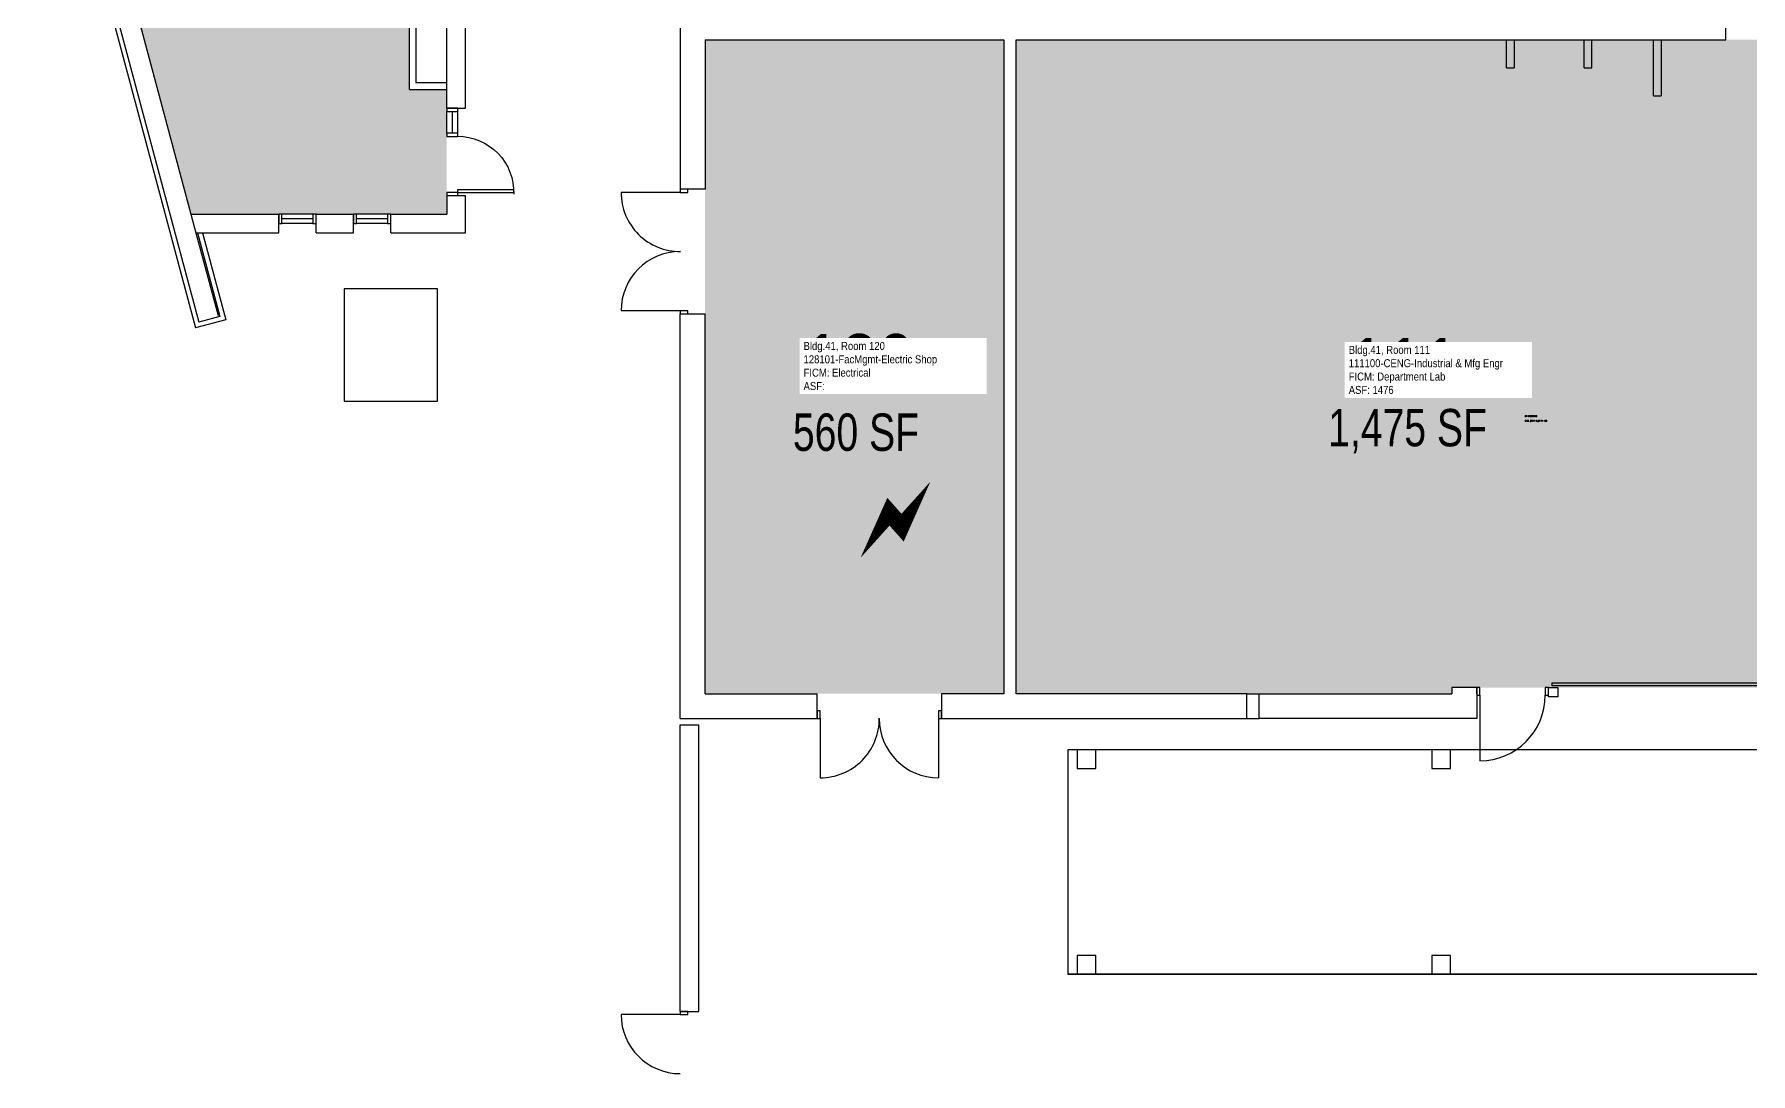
# Model space of a CAD drawing. Header units: inches. Extents: x -3087 to 2347, y -254 to 3466.
# Drawn here: x -2815 to -1712, y 1928 to 2596 of the extents above; entities that cross this region are included whole.
import ezdxf
from ezdxf.enums import TextEntityAlignment as Align

# ---------------------------------------------------------------- set-up
doc = ezdxf.new("R2010")
doc.units = ezdxf.units.IN
doc.header["$LTSCALE"] = 10
doc.header["$MEASUREMENT"] = 0
doc.linetypes.add('HIDDEN2', pattern=[0.1875, 0.125, -0.0625])
doc.layers.get('0').update_dxf_attribs({"linetype": 'CONTINUOUS'})
for name, color, linetype in [('A-DOOR', 2, 'CONTINUOUS'), ('A-GLAZ', 1, 'CONTINUOUS'), ('A-GLAZ-SILL', 2, 'CONTINUOUS'), ('A-IDEN-CNUM', 7, 'CONTINUOUS'), ('A-IDEN-ICON', 4, 'CONTINUOUS'), ('A-IDEN-RNUM', 7, 'CONTINUOUS'), ('A-IDEN-SNUM', 4, 'CONTINUOUS'), ('A-IDEN-VNUM', 4, 'CONTINUOUS'), ('A-SITE', 3, 'CONTINUOUS'), ('A-WALL', 5, 'CONTINUOUS'), ('AREA-TEXT', 3, 'CONTINUOUS'), ('Rooms-Category-Color', 7, 'CONTINUOUS'), ('Rooms-College-Color', 7, 'CONTINUOUS'), ('Rooms-Department-Color', 7, 'CONTINUOUS'), ('Rooms-Division-Color', 7, 'CONTINUOUS'), ('Rooms-Information', 7, 'CONTINUOUS')]:
    doc.layers.add(name, color=color, linetype=linetype)
doc.styles.add('AREA', font='arial.ttf', dxfattribs={"height": 24})
doc.styles.add('ROOMSNUMBER', font='TXT.SHX', dxfattribs={"height": 1})
doc.styles.add('ROOMVNUMBER', font='arial.ttf', dxfattribs={"width": 0.85, "height": 30})

# ---------------------------------------------------------------- blocks, each defined once
blk = doc.blocks.new('CPELECT')
blk.add_lwpolyline([(0.0623, 0.0629, 0, 0.03, 0), (0.0105, -0.0168, 0.03, 0.03, 0), (-0.0105, 0.0068, 0.03, 0, 0), (-0.0623, -0.0729, 0.03, 0, 0)], format="xyseb")

msp = doc.modelspace()

# ---------------------------------------------------------------- hatches: boundary and pattern name
at = {"layer": 'Rooms-Category-Color', "true_color": 0xffe090}
h = msp.add_hatch(color=41, dxfattribs=at)
edge = h.paths.add_edge_path()
edge.add_arc((-2463, 2888), 348.5, 155.5933, 195.1004)
edge.add_line((-2799.5, 2797.2), (-2714.5, 2480))
edge.add_line((-2714.5, 2480), (-2550, 2480))
edge.add_line((-2550, 2480), (-2550, 2560))
edge.add_line((-2550, 2560), (-2574, 2560))
edge.add_line((-2574, 2560), (-2574, 2632))
edge.add_line((-2574, 2632), (-2550, 2632))
edge.add_line((-2550, 2632), (-2550, 3032))
edge.add_line((-2550, 3032), (-2780.4, 3032))
at = {"layer": 'Rooms-Category-Color', "true_color": 0xadadad}
msp.add_hatch(color=253, dxfattribs=at).paths.add_polyline_path([(-2192, 2592), (-2384, 2592), (-2384, 2172), (-2192, 2172)])
at = {"layer": 'Rooms-Category-Color', "true_color": 0xe3f498}
msp.add_hatch(color=61, dxfattribs=at).paths.add_polyline_path([(-2184, 2592), (-1676, 2592), (-1676, 2176), (-1904, 2176), (-1904, 2172), (-2184, 2172)])
at = {"layer": 'Rooms-College-Color', "true_color": 0x99d7b2}
h = msp.add_hatch(color=253, dxfattribs=at)
edge = h.paths.add_edge_path()
edge.add_arc((-2463, 2888), 348.5, 155.5933, 195.1004)
edge.add_line((-2799.5, 2797.2), (-2714.5, 2480))
edge.add_line((-2714.5, 2480), (-2550, 2480))
edge.add_line((-2550, 2480), (-2550, 2560))
edge.add_line((-2550, 2560), (-2574, 2560))
edge.add_line((-2574, 2560), (-2574, 2632))
edge.add_line((-2574, 2632), (-2550, 2632))
edge.add_line((-2550, 2632), (-2550, 3032))
edge.add_line((-2550, 3032), (-2780.4, 3032))
at = {"layer": 'Rooms-College-Color', "true_color": 0xadadad}
msp.add_hatch(color=253, dxfattribs=at).paths.add_polyline_path([(-2192, 2592), (-2384, 2592), (-2384, 2172), (-2192, 2172)])
at = {"layer": 'Rooms-College-Color', "true_color": 0x99d7b2}
msp.add_hatch(color=253, dxfattribs=at).paths.add_polyline_path([(-2184, 2592), (-1676, 2592), (-1676, 2176), (-1904, 2176), (-1904, 2172), (-2184, 2172)])
at = {"layer": 'Rooms-Department-Color', "true_color": 0x99d7b2}
h = msp.add_hatch(color=253, dxfattribs=at)
edge = h.paths.add_edge_path()
edge.add_arc((-2463, 2888), 348.5, 155.5933, 195.1004)
edge.add_line((-2799.5, 2797.2), (-2714.5, 2480))
edge.add_line((-2714.5, 2480), (-2550, 2480))
edge.add_line((-2550, 2480), (-2550, 2560))
edge.add_line((-2550, 2560), (-2574, 2560))
edge.add_line((-2574, 2560), (-2574, 2632))
edge.add_line((-2574, 2632), (-2550, 2632))
edge.add_line((-2550, 2632), (-2550, 3032))
edge.add_line((-2550, 3032), (-2780.4, 3032))
at = {"layer": 'Rooms-Department-Color', "true_color": 0xacacac}
msp.add_hatch(color=253, dxfattribs=at).paths.add_polyline_path([(-2192, 2592), (-2384, 2592), (-2384, 2172), (-2192, 2172)])
at = {"layer": 'Rooms-Department-Color', "true_color": 0x99d7b2}
msp.add_hatch(color=253, dxfattribs=at).paths.add_polyline_path([(-2184, 2592), (-1676, 2592), (-1676, 2176), (-1904, 2176), (-1904, 2172), (-2184, 2172)])
at = {"layer": 'Rooms-Division-Color', "true_color": 0x99d7b2}
h = msp.add_hatch(color=253, dxfattribs=at)
edge = h.paths.add_edge_path()
edge.add_arc((-2463, 2888), 348.5, 155.5933, 195.1004)
edge.add_line((-2799.5, 2797.2), (-2714.5, 2480))
edge.add_line((-2714.5, 2480), (-2550, 2480))
edge.add_line((-2550, 2480), (-2550, 2560))
edge.add_line((-2550, 2560), (-2574, 2560))
edge.add_line((-2574, 2560), (-2574, 2632))
edge.add_line((-2574, 2632), (-2550, 2632))
edge.add_line((-2550, 2632), (-2550, 3032))
edge.add_line((-2550, 3032), (-2780.4, 3032))
at = {"layer": 'Rooms-Division-Color', "true_color": 0xadadad}
msp.add_hatch(color=253, dxfattribs=at).paths.add_polyline_path([(-2192, 2592), (-2384, 2592), (-2384, 2172), (-2192, 2172)])
at = {"layer": 'Rooms-Division-Color', "true_color": 0x99d7b2}
msp.add_hatch(color=253, dxfattribs=at).paths.add_polyline_path([(-2184, 2592), (-1676, 2592), (-1676, 2176), (-1904, 2176), (-1904, 2172), (-2184, 2172)])

# ---------------------------------------------------------------- linework, layer by layer
at = {"layer": 'A-DOOR'}
for p, q in [((-2543, 2494), (-2543, 2495.8)), ((-2543, 2495.8), (-2507, 2495.8)), ((-2543, 2494), (-2507, 2494)), ((-2507, 2494), (-2507, 2495.8))]:
    msp.add_line(p, q, dxfattribs=at)
at = {"layer": 'A-DOOR', "ltscale": 0.5}
for p, q in [((-2400, 2494), (-2438, 2494)), ((-2400, 2418), (-2438, 2418)), ((-2310, 2156), (-2310, 2118)), ((-2234, 2156), (-2234, 2118)), ((-2400, 1966), (-2438, 1966))]:
    msp.add_line(p, q, dxfattribs=at)
at = {"layer": 'A-DOOR', "linetype": 'Continuous', "ltscale": 0.5}
msp.add_line((-1886, 2171), (-1886, 2129), dxfattribs=at)
at = {"layer": 'A-DOOR', "ltscale": 0.5}
for points in [[(-2400, 2494), (-2395, 2494), (-2395, 2496), (-2400, 2496)], [(-2400, 2416), (-2395, 2416), (-2395, 2418), (-2400, 2418)], [(-2310, 2156), (-2310, 2161), (-2312, 2161), (-2312, 2156)], [(-2232, 2156), (-2232, 2161), (-2234, 2161), (-2234, 2156)], [(-2400, 1966), (-2395, 1966), (-2395, 1968), (-2400, 1968)]]:
    msp.add_lwpolyline(points, close=True, dxfattribs=at)
at = {"layer": 'A-DOOR', "linetype": 'Continuous', "ltscale": 0.5}
for points in [[(-1888, 2171), (-1886, 2171), (-1886, 2176), (-1888, 2176)], [(-1844, 2171), (-1842, 2171), (-1842, 2176), (-1844, 2176)], [(-1692.6, 2177), (-1839.6, 2177), (-1839.6, 2179), (-1692.6, 2179)]]:
    msp.add_lwpolyline(points, close=True, dxfattribs=at)
at = {"layer": 'A-DOOR', "ltscale": 0.5}
for centre, start, end in [((-2400, 2494), 180, 270.3565), ((-2400, 2418), 90, 180), ((-2310, 2156), 270, 0.3565), ((-2234, 2156), 180, 270), ((-2400, 1966), 180, 270)]:
    msp.add_arc(centre, 38, start, end, dxfattribs=at)
at = {"layer": 'A-DOOR', "linetype": 'Continuous', "ltscale": 0.5}
msp.add_arc((-1886, 2171), 42, 270, 0, dxfattribs=at)
at = {"layer": 'A-DOOR', "extrusion": (0, 0, -1)}
msp.add_ellipse((-2543, 2494), major_axis=(25.5, 25.5), ratio=1, start_param=-0.785398, end_param=0.815191, dxfattribs=at)
at = {"layer": 'A-GLAZ', "ltscale": 0.5}
for p, q in [((-2550, 2532), (-2550, 2546)), ((-2543, 2532), (-2543, 2546)), ((-2634, 2480), (-2658, 2480)), ((-2636, 2474), (-2656, 2474)), ((-2586, 2480), (-2610, 2480)), ((-2588, 2474), (-2608, 2474))]:
    msp.add_line(p, q, dxfattribs=at)
at = {"layer": 'A-GLAZ-SILL', "ltscale": 0.5}
msp.add_line((-2546.5, 2546), (-2546.5, 2532), dxfattribs=at)
at = {"layer": 'A-GLAZ-SILL', "linetype": 'Continuous'}
for p, q in [((-2636, 2477), (-2656, 2477)), ((-2588, 2477), (-2608, 2477))]:
    msp.add_line(p, q, dxfattribs=at)
at = {"layer": 'A-GLAZ-SILL', "ltscale": 0.5}
for points in [[(-2550, 2546), (-2543, 2546), (-2543, 2548), (-2550, 2548)], [(-2550, 2530), (-2543, 2530), (-2543, 2532), (-2550, 2532)], [(-2550, 2492), (-2543, 2492), (-2543, 2494), (-2550, 2494)]]:
    msp.add_lwpolyline(points, close=True, dxfattribs=at)
at = {"layer": 'A-GLAZ-SILL', "linetype": 'Continuous'}
for points in [[(-2656, 2474), (-2656, 2480), (-2658, 2480), (-2658, 2474)], [(-2634, 2474), (-2634, 2480), (-2636, 2480), (-2636, 2474)], [(-2608, 2474), (-2608, 2480), (-2610, 2480), (-2610, 2474)], [(-2586, 2474), (-2586, 2480), (-2588, 2480), (-2588, 2474)]]:
    msp.add_lwpolyline(points, close=True, dxfattribs=at)
at = {"layer": 'A-SITE', "ltscale": 0.5}
msp.add_line((-240.9, 1991.9), (-2150.9, 1991.9), dxfattribs=at)
msp.add_lwpolyline([(-2150.9, 2135.9), (-2150.9, 1991.9), (-240.9, 1991.9), (-240.9, 2135.9)], close=True, dxfattribs=at)
at = {"layer": 'A-WALL', "ltscale": 0.5}
for p, q in [((-1728, 2592), (-1728, 3032)), ((-2550, 2548), (-2550, 2908)), ((-2538, 2548), (-2538, 2908)), ((-2400, 2808), (-2400, 2496)), ((-2815.1, 2793.7), (-2711.5, 2407)), ((-2812.2, 2794.4), (-2709.4, 2410.6)), ((-2799.5, 2797.2), (-2711.2, 2468)), ((-2384, 2592), (-2192, 2592)), ((-2384, 2592), (-2384, 2496)), ((-2192, 2592), (-2192, 2172)), ((-2184, 2172), (-2184, 2592)), ((-2184, 2592), (-1728, 2592)), ((-1869, 2574), (-1869, 2592)), ((-1864, 2592), (-1864, 2574)), ((-1819, 2574), (-1819, 2592)), ((-1814, 2574), (-1814, 2592)), ((-1774.5, 2556), (-1774.5, 2592)), ((-1769.3, 2556), (-1769.3, 2592)), ((-1869, 2574), (-1864, 2574)), ((-1819, 2574), (-1814, 2574)), ((-1774.5, 2556), (-1769.5, 2556)), ((-2550, 2548), (-2538, 2548)), ((-2384, 2496), (-2400, 2496)), ((-2714.5, 2480), (-2658, 2480)), ((-2634, 2480), (-2610, 2480)), ((-2586, 2480), (-2550, 2480)), ((-2538, 2468), (-2538, 2480)), ((-2711.2, 2468), (-2658, 2468)), ((-2711.2, 2468), (-2697, 2415)), ((-2710.2, 2468), (-2695.8, 2414.3)), ((-2707.1, 2468), (-2692.1, 2412.1)), ((-2634, 2468), (-2610, 2468)), ((-2586, 2468), (-2538, 2468)), ((-2400, 2156), (-2400, 2416)), ((-2384, 2172), (-2384, 2416)), ((-2692.1, 2412.1), (-2711.5, 2407)), ((-2695.8, 2414.3), (-2709.4, 2410.6)), ((-2384, 2172), (-2312, 2172)), ((-2312, 2156), (-2312, 2172)), ((-2192, 2172), (-2232, 2172)), ((-2232, 2172), (-2232, 2156)), ((-2035.8, 2172), (-2184, 2172)), ((-2400, 2156), (-2312, 2156)), ((-2400, 2152), (-2388, 2152)), ((-2400, 1968), (-2400, 2152)), ((-2388, 1968), (-2388, 2152)), ((-2232, 2156), (-2035.8, 2156)), ((-2400, 1968), (-2388, 1968))]:
    msp.add_line(p, q, dxfattribs=at)
at = {"layer": 'A-WALL'}
for p, q in [((-2574, 2560), (-2574, 2632)), ((-2569.8, 2627.8), (-2569.8, 2564.3)), ((-2574, 2560), (-2550, 2560)), ((-2550, 2564.3), (-2569.8, 2564.3))]:
    msp.add_line(p, q, dxfattribs=at)
at = {"layer": 'A-WALL', "linetype": 'Continuous'}
for p, q in [((-2550, 2492), (-2550, 2480)), ((-2550, 2492), (-2538, 2492)), ((-2538, 2468), (-2538, 2492)), ((-2658, 2468), (-2658, 2480)), ((-2634, 2468), (-2634, 2480)), ((-2610, 2468), (-2610, 2480)), ((-2586, 2468), (-2586, 2480)), ((-2400, 2416), (-2384, 2416)), ((-1888, 2176), (-1904, 2176)), ((-1904, 2176), (-1904, 2172)), ((-1888, 2172), (-1888, 2176))]:
    msp.add_line(p, q, dxfattribs=at)
at = {"layer": 'A-WALL', "linetype": 'Continuous', "ltscale": 0.5}
for p, q in [((-1888, 2176), (-1888, 2156)), ((-2035.8, 2172), (-2027.8, 2172)), ((-2027.8, 2172), (-1904, 2172)), ((-2035.8, 2156), (-2027.8, 2156)), ((-1888, 2156), (-2027.8, 2156))]:
    msp.add_line(p, q, dxfattribs=at)
at = {"layer": 'A-WALL', "linetype": 'HIDDEN2', "ltscale": 0.25}
for p, q in [((-2035.8, 2156), (-2035.8, 2172)), ((-2027.8, 2156), (-2027.8, 2172))]:
    msp.add_line(p, q, dxfattribs=at)
at = {"layer": 'A-WALL'}
for points in [[(-2556, 2432), (-2616, 2432), (-2616, 2360), (-2556, 2360)], [(-2144.9, 2123.9), (-2132.9, 2123.9), (-2132.9, 2135.9), (-2144.9, 2135.9)], [(-1916.9, 2123.9), (-1904.9, 2123.9), (-1904.9, 2135.9), (-1916.9, 2135.9)], [(-2144.9, 1991.9), (-2132.9, 1991.9), (-2132.9, 2003.9), (-2144.9, 2003.9)], [(-1916.9, 1991.9), (-1904.9, 1991.9), (-1904.9, 2003.9), (-1916.9, 2003.9)]]:
    msp.add_lwpolyline(points, close=True, dxfattribs=at)
at = {"layer": 'A-WALL', "linetype": 'Continuous', "ltscale": 0.5}
msp.add_lwpolyline([(-1836, 2176), (-1836, 2170), (-1842, 2170), (-1842, 2176)], close=True, dxfattribs=at)

# ---------------------------------------------------------------- block references
at = {"layer": 'A-IDEN-ICON', "xscale": 359.9999999987206, "yscale": 359.9999999987206, "zscale": 359.9999999987206}
msp.add_blockref('CPELECT', (-2261.6, 2285.6), dxfattribs=at)

# ---------------------------------------------------------------- texts
at = {"layer": 'A-IDEN-CNUM', "style": 'ROOMSNUMBER', "width": 0.85}
for s, p in [('CAD #041-0_0120-00', (-2280.4, 2389.1)), ('CAD #041-0_0111-00', (-1857, 2346.8))]:
    msp.add_text(s, height=1, rotation=360, dxfattribs=at).set_placement(p)
at = {"layer": 'A-IDEN-RNUM', "style": 'ROOMSNUMBER', "width": 0.85}
for s, p in [('0120-00', (-2280.4, 2392.1)), ('0111-00', (-1857, 2349.8))]:
    msp.add_text(s, height=1, rotation=360, dxfattribs=at).set_placement(p)
at = {"layer": 'A-IDEN-SNUM', "style": 'ROOMSNUMBER', "width": 0.85}
for s, p in [('0410012000', (-2280.4, 2392.1)), ('0410011100', (-1857, 2349.8))]:
    msp.add_text(s, height=1, rotation=360, dxfattribs=at).set_placement(p)
at = {"layer": 'A-IDEN-VNUM', "style": 'ROOMVNUMBER', "width": 0.85}
for s, p in [('120', (-2285, 2385)), ('111', (-1934.7, 2382.5))]:
    msp.add_text(s, height=36, rotation=360, dxfattribs=at).set_placement(p, align=Align.MIDDLE_CENTER)
at = {"layer": 'AREA-TEXT', "style": 'AREA', "width": 0.75}
for s, p in [('560 SF', (-2287, 2340)), ('1,475 SF', (-1932.5, 2342.9))]:
    msp.add_text(s, height=24, dxfattribs=at).set_placement(p, align=Align.MIDDLE_CENTER)

# ---------------------------------------------------------------- next in the draw order: texts
at = {"layer": 'Rooms-Information', "char_height": 5.143, "width": 115.2, "attachment_point": 7, "rotation": 360, "style": 'ROOMVNUMBER', "bg_fill": 3, "box_fill_scale": 1.5, "bg_fill_color": 256, "bg_fill_true_color": 13158600, "bg_fill_transparency": 0}
for s, insert in [('Bldg.41, Room 120^M^J128101-FacMgmt-Electric Shop^M^JFICM: Electrical^M^JASF: ', (-2320.7, 2367)), ('Bldg.41, Room 111^M^J111100-CENG-Industrial & Mfg Engr^M^JFICM: Department Lab^M^JASF: 1476', (-1970.3, 2364.5))]:
    msp.add_mtext(s, dxfattribs=dict(at, insert=insert))

doc.saveas('drawing.dxf')
